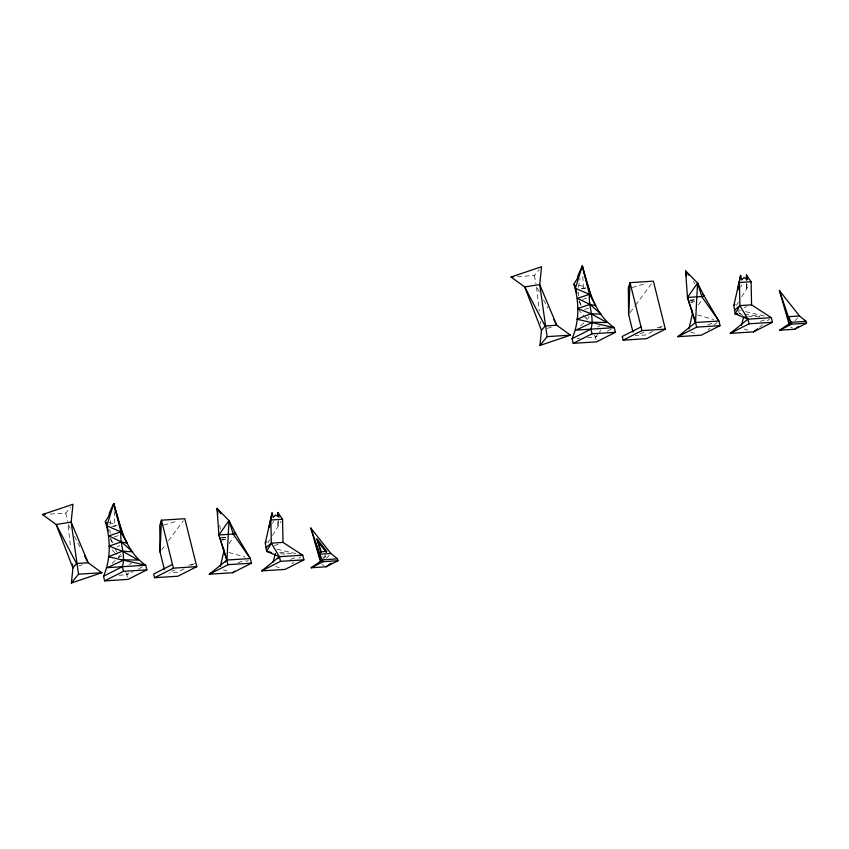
<?xml version="1.0" encoding="UTF-8"?>
<svg xmlns="http://www.w3.org/2000/svg" width="849" height="849" viewBox="0 0 849 849"><rect width="100%" height="100%" fill="white"/><g stroke="black" fill="none" stroke-linecap="round" stroke-linejoin="round"><path stroke-width="0.64" stroke-dasharray="4.25 3.18" d="M277.856 521.647L277.835 526.847L278.897 518.357M746.43 282.802L746.398 289.307L747.162 283.248M109.903 524.862L111.028 518.59M578.477 287.323L580.047 278.546M272.625 523.589L273.452 521.137M740.763 287.27L741.601 284.818M120.611 554.089L118.627 557.358L115.422 553.612M583.189 315.128L587.2 319.808L589.174 316.55M267.891 542.861L269.876 539.656M272.529 535.39L281.199 521.435M736.454 305.322L738.45 302.117M741.761 296.779L749.094 284.977M229.092 543.562L233.528 537.12M698.398 304.95L701.359 300.652M161.597 549.972L165.459 544.761M168.558 540.601L183.267 520.798M630.16 312.432L634.808 306.181M635.583 305.141L651.841 283.248M119.083 575.251L126.872 574.752L128.411 572.799M587.646 337.711L595.436 337.212L598.524 333.307M599.298 332.33L600.837 330.378M50.24 514.069L65.819 513.083L70.594 507.214M517.508 276.615L534.382 275.543L539.157 269.664M323.299 557.517L325.602 555.076M323.108 559.215L325.984 556.169L322.716 556.382M326.472 558.239L329.147 555.405M795.035 320.689L797.71 317.866M112.057 563.386L115.814 559.937M580.62 325.846L584.377 322.397M246.401 561.698L248.364 560.128M291.939 563.885L293.903 562.314M298.816 558.366L300.779 556.795M708.087 329.677L710.051 328.107M713.977 324.944L716.927 322.588M759.526 327.13L762.466 324.774M767.379 320.826L769.343 319.256M127.446 577.076L126.872 574.752L132.752 571.77M138.642 568.788L144.532 565.795M596.009 339.536L595.436 337.212L598.97 335.419M607.205 331.237L614.273 327.661M184.084 568.947L177.017 572.534L169.227 573.022M191.152 565.37L194.676 563.577M652.648 331.407L645.58 334.984L635.201 335.652M659.715 327.82L662.071 326.632M597.707 326.907L600.031 325.814M129.144 564.447L131.468 563.365M122.129 555.968L118.627 557.358L116.929 552.932M744.202 307.614L746.664 306.701M274.407 545.61L278.09 544.241M584.621 309.45L589.567 307.773M117.289 546.576L119.762 545.737M547.361 328.404L552.062 326.823M640.008 333.668L644.89 332.023M657.094 327.905L664.427 325.432M707.907 324.711L714.009 322.652M760.322 321.378L766.424 319.32M78.798 565.943L82.321 564.755M171.434 571.218L175.096 569.976M188.531 565.445L194.633 563.386M238.123 562.664L245.446 560.191M290.538 559.332L296.641 557.273M582.732 299.453L587.572 297.84M114.169 536.993L120.208 534.976M632.303 287.556L645.94 283.417M163.74 525.096L177.377 520.968M690.417 300.705L694.047 299.835L694.726 301.66L690.725 302.626M221.854 538.245L225.484 537.375L226.163 539.2L222.162 540.166M582.053 288.872L585.831 288.034M113.49 526.412L117.258 525.573M581.236 288.596L585.884 287.864M111.569 526.306L117.321 525.404M689.696 300.111L694.047 299.835M691.128 301.894L694.726 301.66M577.256 338.369L579.856 338.199M221.133 537.65L225.484 537.375M221.366 539.508L226.163 539.2M747.863 316.125L759.59 316.9M280.605 553.76L287.121 554.185M738.471 311.116L739.288 313.546L743.13 314.034M744.403 314.204L759.781 316.189M279.682 552.243L292.491 553.898M578.7 285.306L585.937 286.93M108.927 522.581L116.164 524.204M738.057 309.906L740.615 310.501M745.73 311.7L764.917 316.178M277.167 549.239L296.354 553.718M697.517 314.958L713.86 319.585M228.954 552.497L245.297 557.124M744.286 329.03L747.789 330.091M690.704 332.012L697.708 334.135M275.723 566.57L279.225 567.631M223.308 569.902L226.81 570.974M739.288 313.546L742.79 315.287M790.674 326.939L792.626 328.096M322.111 564.479L324.063 565.636M578.392 309.503L582.393 314.194M112.227 549.855L114.626 552.667M693.4 281.486L694.96 283.608M579.167 301.83L580.971 305.279M110.603 539.37L112.408 542.819M539.402 291.95L536.409 286.209L539.253 310.893M543.593 299.984L547.785 308.017M70.244 528.343L67.846 523.748L70.541 547.138M74.425 536.377L79.817 546.703M594.427 335.047L595.436 337.212M125.854 572.587L126.872 574.752M579.114 300.663L581.247 305.269M110.54 538.202L112.673 542.808M586.351 317.6L587.2 319.808M115.241 548.518L116.504 551.829M534.382 275.543L535.963 283.831M65.819 513.083L67.4 521.382M219.753 525.276L220.39 529.16M540.452 321.293L540.749 323.883M578.466 292.141L578.742 295.792M109.903 529.68L110.179 533.342M582.828 276.477L583.422 288.246M114.127 511.395L114.859 525.786"/><path stroke-width="1.27" d="M277.878 516.436L277.899 512.541L282.547 519.27L283.004 542.405L302.743 555.214L303.9 559.852L285.062 569.403L261.694 570.889L279.374 556.7L302.743 555.214L300.185 554.62M746.441 280.202L746.462 274.991L751.11 281.73L751.567 304.865L771.306 317.675L772.463 322.312L753.625 331.863L730.257 333.349L747.948 319.16L771.306 317.675M211.613 573.033L209.278 574.221L226.959 560.032L228.997 520.586L217.036 508.402L218.904 534.966L228.116 564.67L209.278 574.221L232.647 572.735L251.484 563.184L250.328 558.546L235.757 533.894L228.997 520.586L218.904 534.966L226.959 560.032L225.367 561.996M164.398 569.53L160.047 552.062L161.459 520.193L184.817 518.707L196.777 566.665L177.94 576.216L154.571 577.702L153.648 574.02L172.496 564.468M632.961 331.991L628.61 314.523L630.022 282.653L653.39 281.168L665.34 329.125L646.503 338.677L623.134 340.162L622.211 336.469L641.059 326.918M697.56 283.046L701.858 296.726L718.891 321.007L695.522 322.493L687.467 297.426L697.56 283.046L695.522 322.493L696.679 327.13L677.842 336.682L701.21 335.196L720.048 325.645L718.891 321.007L704.32 296.354L697.56 283.046L685.599 270.863L687.467 297.426L695.522 322.493L677.842 336.682L680.176 335.493M84.603 555.893L88.19 562.781L101.901 572.704L71.38 582.998L72.929 567.928L72.483 564.023M539.943 345.458L541.492 330.388L524.735 286.951L511.013 277.029L541.545 266.735L539.709 284.532L547.106 336.639L539.943 345.458L570.475 335.153L556.753 325.241L553.76 319.5M277.899 512.541L279.045 517.147L275.554 515.025L273.208 517.519L272.051 512.913L265.291 543.02L266.597 551.351L279.374 556.7L280.531 561.338L261.694 570.889L264.028 569.7M746.462 274.991L747.608 279.608L744.117 277.485L741.771 279.979L740.625 275.363L733.865 305.481L735.16 313.801L747.948 319.16L749.105 323.798L730.257 333.349L732.602 332.15M113.278 506.057L113.734 503.542C119.751 525.457 125.641 551.627 145.71 565.201L146.866 569.838L128.029 579.389L104.66 580.875L103.504 576.238C110.858 559.576 110.795 539.083 105.318 521.764L108.651 516.298L109.521 512.658L113.734 503.542L122.627 534.17L120.876 531.877L113.734 503.542L106.847 525.839L108.322 530.784M581.841 268.517L582.297 266.002C588.315 287.917 594.204 314.088 614.273 327.661L615.429 332.299L596.592 341.85L573.224 343.336L572.067 338.698C579.421 322.036 579.358 301.544 573.882 284.224L577.214 278.759L578.084 275.118L582.297 266.002L591.191 296.619L589.439 294.338L582.297 266.002L575.41 288.299L576.896 293.245M272.051 512.913L269.069 527.409L270.449 524.109M740.625 275.363L737.632 289.87L739.012 286.569M220.39 566.304L223.924 551.075L223.329 547.435M688.953 328.765L692.487 313.536L691.903 309.896M104.66 580.875L123.498 571.324L122.341 566.686C126.066 555.373 119.635 543.636 120.876 531.877L106.847 525.839M573.224 343.336L592.061 333.784L590.904 329.147C594.64 317.834 588.198 306.096 589.439 294.338L575.41 288.299M273.176 561.879L275.394 553.41M741.421 325.549L743.639 317.08M790.472 324.318L791.247 322.28L788.371 316.688L779.403 290.517L799.493 315.977L806.083 321.336L806.55 323.193L794.59 329.263L779.753 330.208L791.247 322.28L806.083 321.336M282.547 519.27L270.863 520.013L271.319 543.148L266.597 551.351L271.627 552.529M737.675 314.395L735.16 313.801L739.893 305.608L739.426 282.473L751.11 281.73M76.506 563.524L56.161 524.491L71.146 522.082L88.19 562.781L76.506 563.524L72.929 567.928L56.161 524.491L42.45 514.568L72.972 504.274L71.146 522.082L78.532 574.189L71.38 582.998M277.793 558.663L279.374 556.7L271.319 543.148L265.992 547.669M541.492 330.388L545.069 325.984L556.753 325.241L539.709 284.532L524.735 286.951L545.069 325.984M319.298 553.951L315.075 541.62L319.924 558.504L319.298 553.951L321.293 551.765L326.865 551.404L316.794 538.637L321.293 551.765M265.291 543.02L266.342 541.917M733.865 305.481L734.905 304.377M734.555 310.129L739.893 305.608L751.567 304.865M232.647 572.735L234.611 571.165M753.625 331.863L757.552 328.712M326.016 566.803L337.987 560.733L337.52 558.875L322.684 559.82L311.18 567.748L326.016 566.803L331.248 563.195M794.59 329.263L798.771 326.377M103.504 576.238L122.341 566.686L145.71 565.201L108.375 556.764L122.383 551.203L132.635 551.797L121.407 541.906L108.789 535.921L120.876 531.877L127.191 543.211L121.407 541.906L109.022 546.109L122.383 551.203L138.451 560.096L124.092 559.809L107.356 567.694L122.341 566.686M572.067 338.698L590.904 329.147L614.273 327.661L576.949 319.224L590.946 313.663L601.198 314.257L589.97 304.367L577.362 298.381L589.439 294.338L595.765 305.672L589.97 304.367L577.585 308.569L590.946 313.663L607.014 322.556L592.666 322.27L575.93 330.155L590.904 329.147M154.571 577.702L173.408 568.151L196.777 566.665M623.134 340.162L641.982 330.611L665.34 329.125M337.987 560.733L323.151 561.677L311.18 567.748L314.501 566.463M806.55 323.193L791.714 324.138L779.753 330.208L781.961 329.348M511.013 277.029L513.613 276.859M735.16 313.801L737.219 313.674M799.493 315.977L788.371 316.688L789.368 323.936M547.106 336.639L570.475 335.153M592.061 333.784L615.429 332.299M696.679 327.13L720.048 325.645M749.105 323.798L772.463 322.312M42.45 514.568L45.05 514.398M271.319 543.148L283.004 542.405M226.959 560.032L250.328 558.546L233.295 534.265L228.997 520.586M330.93 553.516L319.808 554.227L310.84 528.057L330.93 553.516L337.52 558.875M78.532 574.189L101.901 572.704M123.498 571.324L146.866 569.838M228.116 564.67L251.484 563.184M280.531 561.338L303.9 559.852M687.467 297.426L704.32 296.354L702.76 294.232M218.904 534.966L235.757 533.894L234.197 531.771M744.955 316.698L747.948 319.16L739.893 305.608M573.882 284.224L575.346 286.049M105.318 521.764L106.783 523.589M317.091 539.571L317.685 541.46L326.356 552.444M688.719 275.108L685.599 270.863L686.438 276.052M220.931 513.719L217.036 508.402L217.875 513.592M779.403 290.517L788.986 323.883M317.685 541.46L320.795 552.306M310.84 528.057L320.423 561.422M791.247 322.28L791.714 324.138M641.982 330.611L630.022 282.653L628.334 287.811L628.61 314.523M323.151 561.677L319.808 554.227L320.795 561.476M173.408 568.151L161.459 520.193L159.771 525.351L160.047 552.062M582.297 266.002L582.425 268.624M113.734 503.542L113.862 506.163"/></g></svg>
